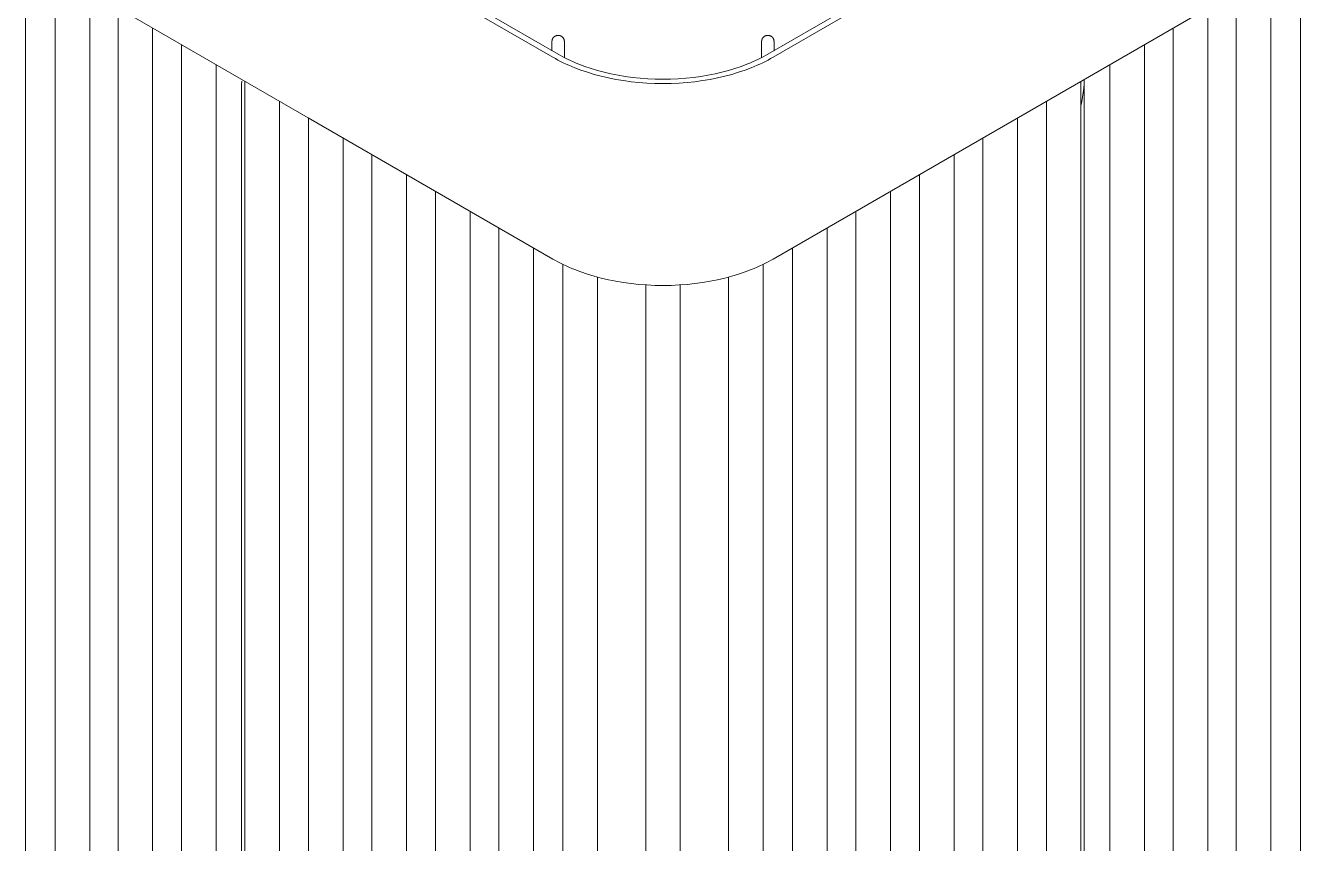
# Model space of a CAD drawing. Header units: millimetres. Extents: x 8434 to 10928, y 788 to 2545.
# Drawn here: x 10457.6 to 10895.8, y 1766.3 to 2047.3 of the extents above; entities that cross this region are included whole.
import ezdxf

# ---------------------------------------------------------------- set-up
doc = ezdxf.new("R2010")
doc.units = ezdxf.units.MM
doc.layers.add('ZANO_R', color=7, linetype='Continuous', lineweight=0)

msp = doc.modelspace()

# ---------------------------------------------------------------- linework, layer by layer
at = {"layer": 'ZANO_R'}
for p, q in [((10712.72, 2037.43), (10880.88, 2134.52)), ((10882.69, 2133.48), (10714.52, 2036.39)), ((10638.85, 2036.39), (10554.77, 2084.93)), ((10571.59, 2077.3), (10640.65, 2037.43)), ((10457.56, 1630.35), (10457.56, 2076.55)), ((10895.81, 2076.55), (10895.81, 1630.35)), ((10467.73, 1613.9), (10467.73, 2065.98)), ((10885.65, 2065.98), (10885.65, 1613.9)), ((10470.69, 2064.13), (10554.77, 2015.58)), ((10714.52, 1967.04), (10882.69, 2064.13)), ((10479.62, 2058.97), (10479.62, 1621.99)), ((10873.75, 1621.99), (10873.75, 2058.97)), ((10489.38, 1601.22), (10489.38, 2053.34)), ((10863.99, 2053.34), (10863.99, 1601.22)), ((10501.27, 2046.47), (10501.27, 1609.3)), ((10638.55, 2042.2), (10638.56, 2042.26)), ((10638.56, 2042.26), (10638.58, 2042.33)), ((10638.58, 2042.33), (10638.59, 2042.39)), ((10638.59, 2042.39), (10638.61, 2042.46)), ((10638.61, 2042.46), (10638.63, 2042.52)), ((10638.63, 2042.52), (10638.65, 2042.58)), ((10638.65, 2042.58), (10638.67, 2042.64)), ((10638.67, 2042.64), (10638.7, 2042.7)), ((10638.7, 2042.7), (10638.73, 2042.76)), ((10638.73, 2042.76), (10638.76, 2042.82)), ((10638.76, 2042.82), (10638.79, 2042.88)), ((10638.79, 2042.88), (10638.82, 2042.93)), ((10638.82, 2042.93), (10638.86, 2042.99)), ((10638.86, 2042.99), (10638.9, 2043.04)), ((10638.9, 2043.04), (10638.94, 2043.1)), ((10638.94, 2043.1), (10638.98, 2043.15)), ((10638.98, 2043.15), (10639.02, 2043.2)), ((10639.02, 2043.2), (10639.07, 2043.25)), ((10639.07, 2043.25), (10639.11, 2043.29)), ((10639.11, 2043.29), (10639.16, 2043.34)), ((10639.16, 2043.34), (10639.21, 2043.38)), ((10639.21, 2043.38), (10639.26, 2043.42)), ((10639.26, 2043.42), (10639.31, 2043.46)), ((10639.31, 2043.46), (10639.37, 2043.5)), ((10639.37, 2043.5), (10639.42, 2043.54)), ((10639.42, 2043.54), (10639.48, 2043.57)), ((10639.48, 2043.57), (10639.53, 2043.6)), ((10639.53, 2043.6), (10639.59, 2043.64)), ((10639.59, 2043.64), (10639.65, 2043.66)), ((10639.65, 2043.66), (10639.71, 2043.69)), ((10639.71, 2043.69), (10639.77, 2043.72)), ((10639.77, 2043.72), (10639.83, 2043.74)), ((10639.83, 2043.74), (10639.9, 2043.76)), ((10639.9, 2043.76), (10639.96, 2043.78)), ((10639.96, 2043.78), (10640.03, 2043.81)), ((10640.03, 2043.81), (10640.1, 2043.83)), ((10640.1, 2043.83), (10640.17, 2043.85)), ((10640.17, 2043.85), (10640.24, 2043.86)), ((10640.24, 2043.86), (10640.31, 2043.88)), ((10640.31, 2043.88), (10640.38, 2043.89)), ((10640.38, 2043.89), (10640.46, 2043.9)), ((10640.46, 2043.9), (10640.53, 2043.9)), ((10640.53, 2043.9), (10640.6, 2043.91)), ((10640.6, 2043.91), (10640.67, 2043.91)), ((10640.67, 2043.91), (10640.74, 2043.91)), ((10640.74, 2043.91), (10640.82, 2043.9)), ((10640.82, 2043.9), (10640.89, 2043.9)), ((10640.89, 2043.9), (10640.96, 2043.89)), ((10640.96, 2043.89), (10641.03, 2043.88)), ((10641.03, 2043.88), (10641.1, 2043.86)), ((10641.1, 2043.86), (10641.17, 2043.85)), ((10641.17, 2043.85), (10641.24, 2043.83)), ((10641.24, 2043.83), (10641.31, 2043.81)), ((10641.31, 2043.81), (10641.38, 2043.79)), ((10641.38, 2043.79), (10641.45, 2043.76)), ((10641.45, 2043.76), (10641.51, 2043.73)), ((10641.51, 2043.73), (10641.58, 2043.7)), ((10641.58, 2043.7), (10641.65, 2043.67)), ((10641.65, 2043.67), (10641.71, 2043.64)), ((10641.71, 2043.64), (10641.77, 2043.6)), ((10641.77, 2043.6), (10641.83, 2043.56)), ((10641.83, 2043.56), (10641.89, 2043.52)), ((10641.89, 2043.52), (10641.95, 2043.48)), ((10641.95, 2043.48), (10642.01, 2043.43)), ((10642.01, 2043.43), (10642.06, 2043.39)), ((10642.06, 2043.39), (10642.12, 2043.34)), ((10642.12, 2043.34), (10642.17, 2043.29)), ((10642.17, 2043.29), (10642.22, 2043.24)), ((10642.22, 2043.24), (10642.27, 2043.18)), ((10642.27, 2043.18), (10642.31, 2043.13)), ((10642.31, 2043.13), (10642.36, 2043.07)), ((10642.36, 2043.07), (10642.4, 2043.01)), ((10642.4, 2043.01), (10642.44, 2042.95)), ((10642.44, 2042.95), (10642.48, 2042.89)), ((10642.48, 2042.89), (10642.51, 2042.83)), ((10642.51, 2042.83), (10642.55, 2042.77)), ((10642.55, 2042.77), (10642.58, 2042.7)), ((10642.58, 2042.7), (10642.61, 2042.64)), ((10642.61, 2042.64), (10642.64, 2042.57)), ((10642.64, 2042.57), (10642.66, 2042.5)), ((10642.66, 2042.5), (10642.68, 2042.43)), ((10642.68, 2042.43), (10642.7, 2042.36)), ((10642.7, 2042.36), (10642.72, 2042.29)), ((10642.72, 2042.29), (10642.74, 2042.22)), ((10710.64, 2042.23), (10710.65, 2042.3)), ((10710.65, 2042.3), (10710.67, 2042.37)), ((10710.67, 2042.37), (10710.69, 2042.44)), ((10710.69, 2042.44), (10710.72, 2042.51)), ((10710.72, 2042.51), (10710.74, 2042.58)), ((10710.74, 2042.58), (10710.77, 2042.65)), ((10710.77, 2042.65), (10710.8, 2042.71)), ((10710.8, 2042.71), (10710.83, 2042.78)), ((10710.83, 2042.78), (10710.87, 2042.84)), ((10710.87, 2042.84), (10710.91, 2042.91)), ((10710.91, 2042.91), (10710.94, 2042.97)), ((10710.94, 2042.97), (10710.99, 2043.03)), ((10710.99, 2043.03), (10711.03, 2043.09)), ((10711.03, 2043.09), (10711.08, 2043.14)), ((10711.08, 2043.14), (10711.12, 2043.2)), ((10711.12, 2043.2), (10711.17, 2043.25)), ((10711.17, 2043.25), (10711.22, 2043.31)), ((10711.22, 2043.31), (10711.28, 2043.36)), ((10711.28, 2043.36), (10711.33, 2043.4)), ((10711.33, 2043.4), (10711.39, 2043.45)), ((10711.39, 2043.45), (10711.45, 2043.5)), ((10711.45, 2043.5), (10711.51, 2043.54)), ((10711.51, 2043.54), (10711.57, 2043.58)), ((10711.57, 2043.58), (10711.63, 2043.62)), ((10711.63, 2043.62), (10711.69, 2043.65)), ((10711.69, 2043.65), (10711.76, 2043.69)), ((10711.76, 2043.69), (10711.83, 2043.72)), ((10711.83, 2043.72), (10711.89, 2043.75)), ((10711.89, 2043.75), (10711.96, 2043.77)), ((10711.96, 2043.77), (10712.03, 2043.8)), ((10712.03, 2043.8), (10712.1, 2043.82)), ((10712.1, 2043.82), (10712.17, 2043.84)), ((10712.17, 2043.84), (10712.24, 2043.86)), ((10712.24, 2043.86), (10712.31, 2043.87)), ((10712.31, 2043.87), (10712.39, 2043.88)), ((10712.39, 2043.88), (10712.46, 2043.89)), ((10712.46, 2043.89), (10712.53, 2043.9)), ((10712.53, 2043.9), (10712.61, 2043.91)), ((10712.61, 2043.91), (10712.68, 2043.91)), ((10712.68, 2043.91), (10712.75, 2043.91)), ((10712.75, 2043.91), (10712.83, 2043.9)), ((10712.83, 2043.9), (10712.9, 2043.9)), ((10712.9, 2043.9), (10712.97, 2043.89)), ((10712.97, 2043.89), (10713.04, 2043.88)), ((10713.04, 2043.88), (10713.12, 2043.87)), ((10713.12, 2043.87), (10713.19, 2043.85)), ((10713.19, 2043.85), (10713.26, 2043.83)), ((10713.26, 2043.83), (10713.33, 2043.81)), ((10713.33, 2043.81), (10713.4, 2043.79)), ((10713.4, 2043.79), (10713.47, 2043.76)), ((10713.47, 2043.76), (10713.53, 2043.74)), ((10713.53, 2043.74), (10713.59, 2043.72)), ((10713.59, 2043.72), (10713.65, 2043.7)), ((10713.65, 2043.7), (10713.71, 2043.67)), ((10713.71, 2043.67), (10713.77, 2043.64)), ((10713.77, 2043.64), (10713.83, 2043.61)), ((10713.83, 2043.61), (10713.89, 2043.58)), ((10713.89, 2043.58), (10713.95, 2043.54)), ((10713.95, 2043.54), (10714, 2043.51)), ((10714, 2043.51), (10714.06, 2043.47)), ((10714.06, 2043.47), (10714.11, 2043.43)), ((10714.11, 2043.43), (10714.16, 2043.39)), ((10714.16, 2043.39), (10714.21, 2043.34)), ((10714.21, 2043.34), (10714.26, 2043.3)), ((10714.26, 2043.3), (10714.3, 2043.25)), ((10714.3, 2043.25), (10714.35, 2043.2)), ((10714.35, 2043.2), (10714.39, 2043.15)), ((10714.39, 2043.15), (10714.43, 2043.1)), ((10714.43, 2043.1), (10714.47, 2043.05)), ((10714.47, 2043.05), (10714.51, 2042.99)), ((10714.51, 2042.99), (10714.55, 2042.94)), ((10714.55, 2042.94), (10714.58, 2042.88)), ((10714.58, 2042.88), (10714.62, 2042.82)), ((10714.62, 2042.82), (10714.65, 2042.77)), ((10714.65, 2042.77), (10714.67, 2042.71)), ((10714.67, 2042.71), (10714.7, 2042.64)), ((10714.7, 2042.64), (10714.72, 2042.58)), ((10714.72, 2042.58), (10714.75, 2042.52)), ((10714.75, 2042.52), (10714.77, 2042.46)), ((10714.77, 2042.46), (10714.78, 2042.39)), ((10714.78, 2042.39), (10714.8, 2042.33)), ((10714.8, 2042.33), (10714.81, 2042.26)), ((10714.81, 2042.26), (10714.82, 2042.2)), ((10852.1, 1609.3), (10852.1, 2046.47)), ((10511.2, 1588.62), (10511.2, 2040.74)), ((10638.53, 2042), (10638.54, 2042.07)), ((10638.53, 2041.94), (10638.53, 2042)), ((10638.53, 2038.65), (10638.53, 2041.94)), ((10638.54, 2042.13), (10638.55, 2042.2)), ((10638.54, 2042.07), (10638.54, 2042.13)), ((10642.74, 2042.22), (10642.75, 2042.15)), ((10642.75, 2042.15), (10642.76, 2042.08)), ((10642.76, 2042.08), (10642.77, 2042.01)), ((10642.77, 2042.01), (10642.78, 2041.94)), ((10642.78, 2041.94), (10642.78, 2036.27)), ((10710.6, 2042.01), (10710.61, 2042.08)), ((10710.6, 2041.94), (10710.6, 2042.01)), ((10710.6, 2036.27), (10710.6, 2041.94)), ((10710.61, 2042.08), (10710.62, 2042.15)), ((10710.62, 2042.15), (10710.64, 2042.23)), ((10714.82, 2042.2), (10714.83, 2042.13)), ((10714.83, 2042.13), (10714.84, 2042.07)), ((10714.84, 2042.07), (10714.84, 2042)), ((10714.84, 2042), (10714.85, 2041.94)), ((10714.85, 2041.94), (10714.85, 2038.65)), ((10842.18, 2040.74), (10842.18, 1588.62)), ((10523.09, 2033.87), (10523.09, 1596.71)), ((10638.85, 2036.39), (10639.7, 2035.91)), ((10639.7, 2035.91), (10640.58, 2035.44)), ((10640.58, 2035.44), (10641.48, 2034.97)), ((10641.46, 2036.97), (10640.65, 2037.43)), ((10642.3, 2036.52), (10641.46, 2036.97)), ((10641.48, 2034.97), (10642.4, 2034.51)), ((10643.15, 2036.08), (10642.3, 2036.52)), ((10642.4, 2034.51), (10643.36, 2034.07)), ((10644.04, 2035.64), (10643.15, 2036.08)), ((10643.36, 2034.07), (10644.34, 2033.63)), ((10644.94, 2035.22), (10644.04, 2035.64)), ((10644.34, 2033.63), (10645.34, 2033.2)), ((10645.88, 2034.8), (10644.94, 2035.22)), ((10646.83, 2034.39), (10645.88, 2034.8)), ((10647.81, 2033.99), (10646.83, 2034.39)), ((10649.84, 2033.23), (10647.81, 2033.99)), ((10705.56, 2033.99), (10703.53, 2033.23)), ((10706.54, 2034.39), (10705.56, 2033.99)), ((10707.5, 2034.8), (10706.54, 2034.39)), ((10708.43, 2035.22), (10707.5, 2034.8)), ((10708.04, 2033.2), (10709.04, 2033.63)), ((10709.34, 2035.64), (10708.43, 2035.22)), ((10709.04, 2033.63), (10710.02, 2034.07)), ((10710.22, 2036.08), (10709.34, 2035.64)), ((10710.02, 2034.07), (10710.97, 2034.51)), ((10711.08, 2036.52), (10710.22, 2036.08)), ((10710.97, 2034.51), (10711.9, 2034.97)), ((10711.91, 2036.97), (10711.08, 2036.52)), ((10711.9, 2034.97), (10712.8, 2035.44)), ((10712.72, 2037.43), (10711.91, 2036.97)), ((10712.8, 2035.44), (10713.67, 2035.91)), ((10713.67, 2035.91), (10714.52, 2036.39)), ((10830.29, 1596.71), (10830.29, 2033.87)), ((10645.34, 2033.2), (10646.37, 2032.78)), ((10646.37, 2032.78), (10648.5, 2031.97)), ((10648.5, 2031.97), (10650.72, 2031.22)), ((10651.96, 2032.51), (10649.84, 2033.23)), ((10650.72, 2031.22), (10653.04, 2030.52)), ((10654.16, 2031.84), (10651.96, 2032.51)), ((10653.04, 2030.52), (10655.44, 2029.88)), ((10656.45, 2031.23), (10654.16, 2031.84)), ((10655.44, 2029.88), (10657.91, 2029.3)), ((10658.8, 2030.68), (10656.45, 2031.23)), ((10657.91, 2029.3), (10660.46, 2028.8)), ((10661.23, 2030.2), (10658.8, 2030.68)), ((10663.71, 2029.78), (10661.23, 2030.2)), ((10666.25, 2029.44), (10663.71, 2029.78)), ((10668.82, 2029.16), (10666.25, 2029.44)), ((10671.42, 2028.97), (10668.82, 2029.16)), ((10684.56, 2029.16), (10681.95, 2028.97)), ((10687.13, 2029.44), (10684.56, 2029.16)), ((10689.66, 2029.78), (10687.13, 2029.44)), ((10692.15, 2030.2), (10689.66, 2029.78)), ((10694.57, 2030.68), (10692.15, 2030.2)), ((10692.92, 2028.8), (10695.46, 2029.3)), ((10696.93, 2031.23), (10694.57, 2030.68)), ((10695.46, 2029.3), (10697.94, 2029.88)), ((10699.21, 2031.84), (10696.93, 2031.23)), ((10697.94, 2029.88), (10700.34, 2030.52)), ((10701.42, 2032.51), (10699.21, 2031.84)), ((10700.34, 2030.52), (10702.65, 2031.22)), ((10703.53, 2033.23), (10701.42, 2032.51)), ((10702.65, 2031.22), (10704.88, 2031.97)), ((10704.88, 2031.97), (10707.01, 2032.78)), ((10707.01, 2032.78), (10708.04, 2033.2)), ((10531.82, 2026.1), (10531.83, 2027.16)), ((10531.82, 1639.89), (10531.82, 2026.1)), ((10531.83, 2027.16), (10531.87, 2028.23)), ((10533.01, 1576.02), (10533.01, 2028.14)), ((10660.46, 2028.8), (10663.06, 2028.36)), ((10663.06, 2028.36), (10665.72, 2028)), ((10665.72, 2028), (10668.43, 2027.71)), ((10668.43, 2027.71), (10671.16, 2027.51)), ((10671.16, 2027.51), (10673.92, 2027.38)), ((10674.05, 2028.85), (10671.42, 2028.97)), ((10673.92, 2027.38), (10676.69, 2027.34)), ((10676.69, 2028.81), (10674.05, 2028.85)), ((10679.32, 2028.85), (10676.69, 2028.81)), ((10676.69, 2027.34), (10679.46, 2027.38)), ((10681.95, 2028.97), (10679.32, 2028.85)), ((10679.46, 2027.38), (10682.21, 2027.51)), ((10682.21, 2027.51), (10684.95, 2027.71)), ((10684.95, 2027.71), (10687.65, 2028)), ((10687.65, 2028), (10690.31, 2028.36)), ((10690.31, 2028.36), (10692.92, 2028.8)), ((10820.36, 2028.14), (10820.36, 1576.02)), ((10821.29, 2025.73), (10821.13, 2024.21)), ((10821.41, 2027.26), (10821.29, 2025.73)), ((10821.48, 2028.79), (10821.41, 2027.26)), ((10821.46, 2028.14), (10821.49, 2027.07)), ((10821.49, 2027.07), (10821.5, 2026.01)), ((10821.5, 2026.01), (10821.5, 1639.78)), ((10544.9, 2021.28), (10544.9, 1584.11)), ((10808.47, 1584.11), (10808.47, 2021.28)), ((10820.66, 2021.19), (10820.36, 2019.69)), ((10820.92, 2022.7), (10820.66, 2021.19)), ((10821.13, 2024.21), (10820.92, 2022.7)), ((10554.77, 2015.58), (10638.85, 1967.04)), ((10554.83, 1697.31), (10554.83, 2015.55)), ((10798.54, 2015.55), (10798.54, 1563.43)), ((10566.72, 2008.68), (10566.72, 1571.52)), ((10786.65, 1571.52), (10786.65, 2008.68)), ((10576.65, 1550.83), (10576.65, 2002.95)), ((10776.73, 2002.95), (10776.73, 1550.83)), ((10588.54, 1996.09), (10588.54, 1558.92)), ((10764.84, 1558.92), (10764.84, 1996.09)), ((10598.46, 1538.24), (10598.46, 1990.36)), ((10754.91, 1990.36), (10754.91, 1538.24)), ((10610.35, 1983.49), (10610.35, 1546.33)), ((10743.02, 1546.33), (10743.02, 1983.49)), ((10620.28, 1525.64), (10620.28, 1977.76)), ((10733.1, 1977.76), (10733.1, 1525.64)), ((10632.17, 1970.9), (10632.17, 1533.73)), ((10721.21, 1533.73), (10721.21, 1970.9)), ((10638.85, 1967.04), (10639.7, 1966.56)), ((10639.7, 1966.56), (10640.58, 1966.09)), ((10640.58, 1966.09), (10641.48, 1965.62)), ((10641.48, 1965.62), (10642.4, 1965.16)), ((10642.25, 1513.14), (10642.25, 1965.24)), ((10642.4, 1965.16), (10643.36, 1964.72)), ((10643.36, 1964.72), (10644.34, 1964.28)), ((10644.34, 1964.28), (10645.34, 1963.85)), ((10645.34, 1963.85), (10646.37, 1963.43)), ((10646.37, 1963.43), (10648.5, 1962.63)), ((10704.88, 1962.63), (10707.01, 1963.43)), ((10707.01, 1963.43), (10708.04, 1963.85)), ((10708.04, 1963.85), (10709.04, 1964.28)), ((10709.04, 1964.28), (10710.02, 1964.72)), ((10710.02, 1964.72), (10710.97, 1965.16)), ((10710.97, 1965.16), (10711.9, 1965.62)), ((10711.13, 1965.24), (10711.13, 1513.14)), ((10711.9, 1965.62), (10712.8, 1966.09)), ((10712.8, 1966.09), (10713.67, 1966.56)), ((10713.67, 1966.56), (10714.52, 1967.04)), ((10648.5, 1962.63), (10650.72, 1961.87)), ((10650.72, 1961.87), (10653.04, 1961.17)), ((10653.04, 1961.17), (10655.44, 1960.53)), ((10654.14, 1960.87), (10654.14, 1513.14)), ((10655.44, 1960.53), (10657.91, 1959.96)), ((10657.91, 1959.96), (10660.46, 1959.45)), ((10660.46, 1959.45), (10663.06, 1959.01)), ((10663.06, 1959.01), (10665.72, 1958.65)), ((10687.65, 1958.65), (10690.31, 1959.01)), ((10690.31, 1959.01), (10692.92, 1959.45)), ((10692.92, 1959.45), (10695.46, 1959.96)), ((10695.46, 1959.96), (10697.94, 1960.53)), ((10697.94, 1960.53), (10700.34, 1961.17)), ((10699.24, 1513.14), (10699.24, 1960.87)), ((10700.34, 1961.17), (10702.65, 1961.87)), ((10702.65, 1961.87), (10704.88, 1962.63)), ((10665.72, 1958.65), (10668.43, 1958.36)), ((10668.43, 1958.36), (10671.16, 1958.16)), ((10670.74, 1507.27), (10670.74, 1958.18)), ((10671.16, 1958.16), (10673.92, 1958.03)), ((10673.92, 1958.03), (10676.69, 1957.99)), ((10676.69, 1957.99), (10679.46, 1958.03)), ((10679.46, 1958.03), (10682.21, 1958.16)), ((10682.21, 1958.16), (10684.95, 1958.36)), ((10682.63, 1958.18), (10682.63, 1507.27)), ((10684.95, 1958.36), (10687.65, 1958.65))]:
    msp.add_line(p, q, dxfattribs=at)

doc.saveas('drawing.dxf')
